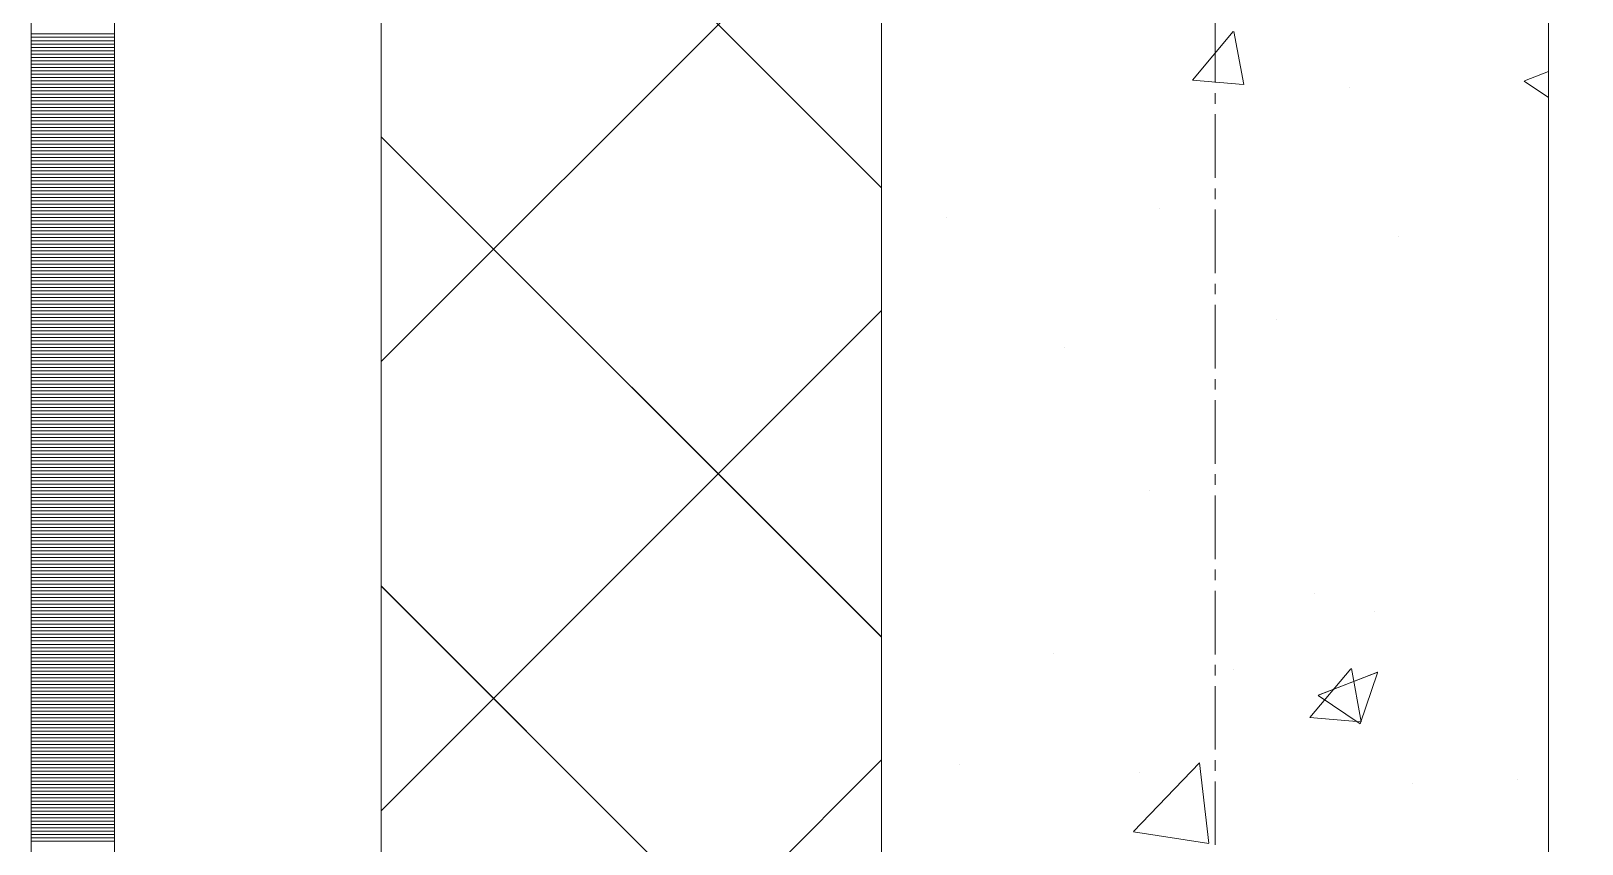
# Model space of a CAD drawing. Header units: millimetres. Extents: x 470010 to 1231400, y -134005 to 421770.
# Drawn here: x 672518.6 to 672983.6, y -53817.4 to -53573.6 of the extents above; entities that cross this region are included whole.
import ezdxf
from ezdxf.enums import TextEntityAlignment as Align

# ---------------------------------------------------------------- set-up
doc = ezdxf.new("R2010")
doc.units = ezdxf.units.MM
doc.linetypes.add('CENTER2', pattern=[28.575, 19.05, -3.175, 3.175, -3.175])
doc.linetypes.add('DASHED', pattern=[19.05, 12.7, -6.35])
doc.layers.get('Defpoints').update_dxf_attribs({"color": 140})
doc.layers.add('АР_Делит', color=120, linetype='Continuous', lineweight=0, plot=False)
for name, color, linetype, lineweight in [('АР_Стены ПЕНОблок', 52, 'Continuous', 20), ('АР_Тонкая', 254, 'Continuous', 5), ('АР_Утеплитель', 31, 'Continuous', 0), ('АР_Штриховка', 8, 'Continuous', 0)]:
    doc.layers.add(name, color=color, linetype=linetype, lineweight=lineweight)
doc.layers.add('РД_Оси_100', color=7, linetype='Continuous', lineweight=0, true_color=0x525252)
doc.styles.add('style1', font='ARIALN.TTF')

# ---------------------------------------------------------------- blocks, each defined once
blk = doc.blocks.new('СОШ_2200_АР_ОСИ_М100_28.05.24')
at = {"layer": 'АР_Делит', "color": 251, "linetype": 'DASHED', "true_color": 0x636466}
blk.add_lwpolyline([(114955, 135155), (114955, -355), (93595.036, -355), (93595.036, 13855), (94145, 13855), (94145, 68320), (66055, 68320), (66055, 13857.73), (83455, 13857.73), (83455, -355), (45245, -355), (45245, 13145), (44695, 13145), (44695, 26755), (45245, 26755), (45245, 68320), (20455, 68320), (20455, 26755), (27955, 26755), (27955, 13145), (-355, 13145), (-355, 100855)], dxfattribs=at)
at = {"layer": 'РД_Оси_100', "color": 251, "linetype": 'CENTER2', "true_color": 0x636466}
blk.add_line((0, -6155), (0, 139938.679), dxfattribs=at)
blk = doc.blocks.new('A$C9108343f')
at = {"layer": 'АР_Стены ПЕНОблок', "color": 18, "linetype": 'Continuous', "lineweight": 20, "true_color": 0x000000}
for p, q in [((7054.96, 97555), (7054.96, 21355)), ((7254.96, 21355), (7254.96, 97555))]:
    blk.add_line(p, q, dxfattribs=at)
at = {"layer": 'АР_Тонкая', "color": 18, "linetype": 'Continuous', "lineweight": 5, "true_color": 0x000000}
for p, q in [((6799.96, 97555), (6799.96, 21355)), ((6824.96, 97555), (6824.96, 21355)), ((6824.96, 21355), (6824.96, 97555)), ((6904.96, 21355), (6904.96, 97555))]:
    blk.add_line(p, q, dxfattribs=at)
at = {"layer": 'АР_Утеплитель', "color": 18, "linetype": 'Continuous', "lineweight": 0, "true_color": 0x000000}
for p, q in [((6904.96, 97555), (6904.96, 21355)), ((7054.96, 21355), (7054.96, 97555))]:
    blk.add_line(p, q, dxfattribs=at)
at = {"layer": 'АР_Штриховка', "color": 18, "linetype": 'Continuous', "lineweight": 0, "true_color": 0x000000}
for p, q in [((7054.96, 46745.65), (6904.96, 46895.65)), ((6904.96, 46693.52), (7054.96, 46843.52)), ((6799.96, 46791.75), (6824.96, 46791.75)), ((6799.96, 46790.75), (6824.96, 46790.75)), ((6799.96, 46789.75), (6824.96, 46789.75)), ((6799.96, 46788.75), (6824.96, 46788.75)), ((7148.17, 46777.91), (7160.41, 46792.51)), ((7163.54, 46776.62), (7160.6, 46792.54)), ((6799.96, 46787.75), (6824.96, 46787.75)), ((6799.96, 46786.75), (6824.96, 46786.75)), ((6799.96, 46785.75), (6824.96, 46785.75)), ((6799.96, 46784.75), (6824.96, 46784.75)), ((6799.96, 46783.75), (6824.96, 46783.75)), ((6799.96, 46782.75), (6824.96, 46782.75)), ((6799.96, 46781.75), (6824.96, 46781.75)), ((6799.96, 46780.75), (6824.96, 46780.75)), ((6799.96, 46779.75), (6824.96, 46779.75)), ((7247.72, 46777.72), (7254.96, 46780.5)), ((6799.96, 46778.75), (6824.96, 46778.75)), ((6799.96, 46777.75), (6824.96, 46777.75)), ((6799.96, 46776.75), (6824.96, 46776.75)), ((6799.96, 46775.75), (6824.96, 46775.75)), ((6799.96, 46774.75), (6824.96, 46774.75)), ((7148.17, 46777.91), (7163.35, 46776.58)), ((7195.39, 46775.67), (7195.39, 46775.67)), ((7247.66, 46777.59), (7254.96, 46772.66)), ((6799.96, 46773.75), (6824.96, 46773.75)), ((6799.96, 46772.75), (6824.96, 46772.75)), ((6799.96, 46771.75), (6824.96, 46771.75)), ((6799.96, 46770.75), (6824.96, 46770.75)), ((6799.96, 46769.75), (6824.96, 46769.75)), ((6799.96, 46768.75), (6824.96, 46768.75)), ((6799.96, 46767.75), (6824.96, 46767.75)), ((6799.96, 46766.75), (6824.96, 46766.75)), ((6799.96, 46765.75), (6824.96, 46765.75)), ((6799.96, 46764.75), (6824.96, 46764.75)), ((6799.96, 46763.75), (6824.96, 46763.75)), ((6799.96, 46762.75), (6824.96, 46762.75)), ((6799.96, 46761.75), (6824.96, 46761.75)), ((6799.96, 46760.75), (6824.96, 46760.75)), ((7054.96, 46610.95), (6904.96, 46760.95)), ((6799.96, 46759.75), (6824.96, 46759.75)), ((6799.96, 46758.75), (6824.96, 46758.75)), ((6799.96, 46757.75), (6824.96, 46757.75)), ((6799.96, 46756.75), (6824.96, 46756.75)), ((6799.96, 46755.75), (6824.96, 46755.75)), ((6799.96, 46754.75), (6824.96, 46754.75)), ((6799.96, 46753.75), (6824.96, 46753.75)), ((6799.96, 46752.75), (6824.96, 46752.75)), ((6799.96, 46751.75), (6824.96, 46751.75)), ((6799.96, 46750.75), (6824.96, 46750.75)), ((6799.96, 46749.75), (6824.96, 46749.75)), ((6799.96, 46748.75), (6824.96, 46748.75)), ((6799.96, 46747.75), (6824.96, 46747.75)), ((6799.96, 46746.75), (6824.96, 46746.75)), ((6799.96, 46745.75), (6824.96, 46745.75)), ((6799.96, 46744.75), (6824.96, 46744.75)), ((6799.96, 46743.75), (6824.96, 46743.75)), ((6799.96, 46742.75), (6824.96, 46742.75)), ((6799.96, 46741.75), (6824.96, 46741.75)), ((6799.96, 46740.75), (6824.96, 46740.75)), ((6799.96, 46739.75), (6824.96, 46739.75)), ((6799.96, 46738.75), (6824.96, 46738.75)), ((6799.96, 46737.75), (6824.96, 46737.75)), ((7138.4, 46739.33), (7138.4, 46739.33)), ((6799.96, 46736.75), (6824.96, 46736.75)), ((6799.96, 46735.75), (6824.96, 46735.75)), ((6799.96, 46734.75), (6824.96, 46734.75)), ((6799.96, 46733.75), (6824.96, 46733.75)), ((6799.96, 46732.75), (6824.96, 46732.75)), ((7074.34, 46736.74), (7074.34, 46736.74)), ((6799.96, 46731.75), (6824.96, 46731.75)), ((6799.96, 46730.75), (6824.96, 46730.75)), ((6799.96, 46729.75), (6824.96, 46729.75)), ((6799.96, 46728.75), (6824.96, 46728.75)), ((6799.96, 46727.75), (6824.96, 46727.75)), ((7209.94, 46731.01), (7209.94, 46731.01)), ((6799.96, 46726.75), (6824.96, 46726.75)), ((6799.96, 46725.75), (6824.96, 46725.75)), ((6799.96, 46724.75), (6824.96, 46724.75)), ((6799.96, 46723.75), (6824.96, 46723.75)), ((6799.96, 46722.75), (6824.96, 46722.75)), ((6799.96, 46721.75), (6824.96, 46721.75)), ((6799.96, 46720.75), (6824.96, 46720.75)), ((6799.96, 46719.75), (6824.96, 46719.75)), ((6799.96, 46718.75), (6824.96, 46718.75)), ((6799.96, 46717.75), (6824.96, 46717.75)), ((6799.96, 46716.75), (6824.96, 46716.75)), ((6799.96, 46715.75), (6824.96, 46715.75)), ((6799.96, 46714.75), (6824.96, 46714.75)), ((6799.96, 46713.75), (6824.96, 46713.75)), ((6799.96, 46712.75), (6824.96, 46712.75)), ((6799.96, 46711.75), (6824.96, 46711.75)), ((6799.96, 46710.75), (6824.96, 46710.75)), ((6799.96, 46709.75), (6824.96, 46709.75)), ((6799.96, 46708.75), (6824.96, 46708.75)), ((6799.96, 46707.75), (6824.96, 46707.75)), ((6799.96, 46706.75), (6824.96, 46706.75)), ((6799.96, 46705.75), (6824.96, 46705.75)), ((6799.96, 46704.75), (6824.96, 46704.75)), ((6904.96, 46558.81), (7054.96, 46708.81)), ((7173.31, 46706.23), (7173.31, 46706.23)), ((6799.96, 46703.75), (6824.96, 46703.75)), ((6799.96, 46702.75), (6824.96, 46702.75)), ((6799.96, 46701.75), (6824.96, 46701.75)), ((6799.96, 46700.75), (6824.96, 46700.75)), ((6799.96, 46699.75), (6824.96, 46699.75)), ((6799.96, 46698.75), (6824.96, 46698.75)), ((6799.96, 46697.75), (6824.96, 46697.75)), ((6799.96, 46696.75), (6824.96, 46696.75)), ((6799.96, 46695.75), (6824.96, 46695.75)), ((7109.72, 46697.86), (7109.72, 46697.86)), ((6799.96, 46694.75), (6824.96, 46694.75)), ((6799.96, 46693.75), (6824.96, 46693.75)), ((6799.96, 46692.75), (6824.96, 46692.75)), ((6799.96, 46691.75), (6824.96, 46691.75)), ((6799.96, 46690.75), (6824.96, 46690.75)), ((6799.96, 46689.75), (6824.96, 46689.75)), ((6799.96, 46688.75), (6824.96, 46688.75)), ((6799.96, 46687.75), (6824.96, 46687.75)), ((6799.96, 46686.75), (6824.96, 46686.75)), ((6799.96, 46685.75), (6824.96, 46685.75)), ((6799.96, 46684.75), (6824.96, 46684.75)), ((6799.96, 46683.75), (6824.96, 46683.75)), ((6799.96, 46682.75), (6824.96, 46682.75)), ((6799.96, 46681.75), (6824.96, 46681.75)), ((6799.96, 46680.75), (6824.96, 46680.75)), ((6799.96, 46679.75), (6824.96, 46679.75)), ((6799.96, 46678.75), (6824.96, 46678.75)), ((6799.96, 46677.75), (6824.96, 46677.75)), ((6799.96, 46676.75), (6824.96, 46676.75)), ((6799.96, 46675.75), (6824.96, 46675.75)), ((6799.96, 46674.75), (6824.96, 46674.75)), ((6799.96, 46673.75), (6824.96, 46673.75)), ((6799.96, 46672.75), (6824.96, 46672.75)), ((6799.96, 46671.75), (6824.96, 46671.75)), ((6799.96, 46670.75), (6824.96, 46670.75)), ((6799.96, 46669.75), (6824.96, 46669.75)), ((6799.96, 46668.75), (6824.96, 46668.75)), ((6799.96, 46667.75), (6824.96, 46667.75)), ((6799.96, 46666.75), (6824.96, 46666.75)), ((6799.96, 46665.75), (6824.96, 46665.75)), ((6799.96, 46664.75), (6824.96, 46664.75)), ((6799.96, 46663.75), (6824.96, 46663.75)), ((6799.96, 46662.75), (6824.96, 46662.75)), ((6799.96, 46661.75), (6824.96, 46661.75)), ((6799.96, 46660.75), (6824.96, 46660.75)), ((6799.96, 46659.75), (6824.96, 46659.75)), ((6799.96, 46658.75), (6824.96, 46658.75)), ((6799.96, 46657.75), (6824.96, 46657.75)), ((6799.96, 46656.75), (6824.96, 46656.75)), ((6799.96, 46655.75), (6824.96, 46655.75)), ((6799.96, 46654.75), (6824.96, 46654.75)), ((6799.96, 46653.75), (6824.96, 46653.75)), ((7135.32, 46654.78), (7135.32, 46654.78)), ((6799.96, 46652.75), (6824.96, 46652.75)), ((6799.96, 46651.75), (6824.96, 46651.75)), ((6799.96, 46650.75), (6824.96, 46650.75)), ((6799.96, 46649.75), (6824.96, 46649.75)), ((6799.96, 46648.75), (6824.96, 46648.75)), ((6799.96, 46647.75), (6824.96, 46647.75)), ((6799.96, 46646.75), (6824.96, 46646.75)), ((6799.96, 46645.75), (6824.96, 46645.75)), ((6799.96, 46644.75), (6824.96, 46644.75)), ((6799.96, 46643.75), (6824.96, 46643.75)), ((6799.96, 46642.75), (6824.96, 46642.75)), ((6799.96, 46641.75), (6824.96, 46641.75)), ((6799.96, 46640.75), (6824.96, 46640.75)), ((6799.96, 46639.75), (6824.96, 46639.75)), ((6799.96, 46638.75), (6824.96, 46638.75)), ((6799.96, 46637.75), (6824.96, 46637.75)), ((6799.96, 46636.75), (6824.96, 46636.75)), ((6799.96, 46635.75), (6824.96, 46635.75)), ((6799.96, 46634.75), (6824.96, 46634.75)), ((6799.96, 46633.75), (6824.96, 46633.75)), ((6799.96, 46632.75), (6824.96, 46632.75)), ((6799.96, 46631.75), (6824.96, 46631.75)), ((6799.96, 46630.75), (6824.96, 46630.75)), ((6799.96, 46629.75), (6824.96, 46629.75)), ((6799.96, 46628.75), (6824.96, 46628.75)), ((6799.96, 46627.75), (6824.96, 46627.75)), ((6799.96, 46626.75), (6824.96, 46626.75)), ((6799.96, 46625.75), (6824.96, 46625.75)), ((7054.96, 46476.24), (6904.96, 46626.24)), ((6799.96, 46624.75), (6824.96, 46624.75)), ((6799.96, 46623.75), (6824.96, 46623.75)), ((6799.96, 46622.75), (6824.96, 46622.75)), ((6799.96, 46621.75), (6824.96, 46621.75)), ((6799.96, 46620.75), (6824.96, 46620.75)), ((7184.91, 46624.11), (7184.91, 46624.11)), ((6799.96, 46619.75), (6824.96, 46619.75)), ((6799.96, 46618.75), (6824.96, 46618.75)), ((6799.96, 46617.75), (6824.96, 46617.75)), ((6799.96, 46616.75), (6824.96, 46616.75)), ((7202.68, 46618.72), (7202.68, 46618.72)), ((6799.96, 46615.75), (6824.96, 46615.75)), ((6799.96, 46614.75), (6824.96, 46614.75)), ((6799.96, 46613.75), (6824.96, 46613.75)), ((6799.96, 46612.75), (6824.96, 46612.75)), ((6799.96, 46611.75), (6824.96, 46611.75)), ((6799.96, 46610.75), (6824.96, 46610.75)), ((6799.96, 46609.75), (6824.96, 46609.75)), ((6799.96, 46608.75), (6824.96, 46608.75)), ((6799.96, 46607.75), (6824.96, 46607.75)), ((6799.96, 46606.75), (6824.96, 46606.75)), ((6799.96, 46605.75), (6824.96, 46605.75)), ((6799.96, 46604.75), (6824.96, 46604.75)), ((6799.96, 46603.75), (6824.96, 46603.75)), ((6799.96, 46602.75), (6824.96, 46602.75)), ((7106.49, 46606.05), (7106.49, 46606.05)), ((6799.96, 46601.75), (6824.96, 46601.75)), ((6799.96, 46600.75), (6824.96, 46600.75)), ((6799.96, 46599.75), (6824.96, 46599.75)), ((6799.96, 46598.75), (6824.96, 46598.75)), ((6799.96, 46597.75), (6824.96, 46597.75)), ((7160.47, 46601.22), (7160.47, 46601.22)), ((7183.41, 46586.86), (7195.66, 46601.45)), ((7185.91, 46593.53), (7203.7, 46600.36)), ((7198.78, 46585.56), (7195.84, 46601.48)), ((7198.5, 46584.87), (7203.65, 46600.22)), ((6799.96, 46596.75), (6824.96, 46596.75)), ((6799.96, 46595.75), (6824.96, 46595.75)), ((6799.96, 46594.75), (6824.96, 46594.75)), ((6799.96, 46593.75), (6824.96, 46593.75)), ((7185.85, 46593.4), (7198.49, 46584.88)), ((6799.96, 46592.75), (6824.96, 46592.75)), ((6799.96, 46591.75), (6824.96, 46591.75)), ((6799.96, 46590.75), (6824.96, 46590.75)), ((6799.96, 46589.75), (6824.96, 46589.75)), ((6799.96, 46588.75), (6824.96, 46588.75)), ((6799.96, 46587.75), (6824.96, 46587.75)), ((6799.96, 46586.75), (6824.96, 46586.75)), ((6799.96, 46585.75), (6824.96, 46585.75)), ((6799.96, 46584.75), (6824.96, 46584.75)), ((6799.96, 46583.75), (6824.96, 46583.75)), ((7183.41, 46586.85), (7198.59, 46585.52)), ((6799.96, 46582.75), (6824.96, 46582.75)), ((6799.96, 46581.75), (6824.96, 46581.75)), ((6799.96, 46580.75), (6824.96, 46580.75)), ((6799.96, 46579.75), (6824.96, 46579.75)), ((6799.96, 46578.75), (6824.96, 46578.75)), ((6799.96, 46577.75), (6824.96, 46577.75)), ((6799.96, 46576.75), (6824.96, 46576.75)), ((6799.96, 46575.75), (6824.96, 46575.75)), ((6799.96, 46574.75), (6824.96, 46574.75)), ((6799.96, 46573.75), (6824.96, 46573.75)), ((6799.96, 46572.75), (6824.96, 46572.75)), ((6799.96, 46571.75), (6824.96, 46571.75)), ((6799.96, 46570.75), (6824.96, 46570.75)), ((6799.96, 46569.75), (6824.96, 46569.75)), ((6904.96, 46424.11), (7054.96, 46574.11)), ((7078.44, 46572.83), (7078.44, 46572.83)), ((7130.46, 46552.62), (7150.24, 46573.23)), ((7132.23, 46570.22), (7132.23, 46570.22)), ((7153.1, 46549.12), (7150.29, 46573.24)), ((6799.96, 46568.75), (6824.96, 46568.75)), ((6799.96, 46567.75), (6824.96, 46567.75)), ((6799.96, 46566.75), (6824.96, 46566.75)), ((6799.96, 46565.75), (6824.96, 46565.75)), ((7214.03, 46567.1), (7214.03, 46567.1)), ((7245.77, 46568.34), (7245.77, 46568.34)), ((6799.96, 46564.75), (6824.96, 46564.75)), ((6799.96, 46563.75), (6824.96, 46563.75)), ((6799.96, 46562.75), (6824.96, 46562.75)), ((6799.96, 46561.75), (6824.96, 46561.75)), ((6799.96, 46560.75), (6824.96, 46560.75)), ((6799.96, 46559.75), (6824.96, 46559.75)), ((6799.96, 46558.75), (6824.96, 46558.75)), ((6799.96, 46557.75), (6824.96, 46557.75)), ((6799.96, 46556.75), (6824.96, 46556.75)), ((6799.96, 46555.75), (6824.96, 46555.75)), ((6799.96, 46554.75), (6824.96, 46554.75)), ((6799.96, 46553.75), (6824.96, 46553.75)), ((6799.96, 46552.75), (6824.96, 46552.75)), ((6799.96, 46551.75), (6824.96, 46551.75)), ((7130.5, 46552.53), (7153.09, 46549.03)), ((6799.96, 46550.75), (6824.96, 46550.75)), ((6799.96, 46549.75), (6824.96, 46549.75))]:
    blk.add_line(p, q, dxfattribs=at)
at = {"layer": 'РД_Оси_100'}
blk.add_blockref('СОШ_2200_АР_ОСИ_М100_28.05.24', (7154.96, 6755), dxfattribs=at)
at = {"layer": 'Defpoints', "color": 18, "true_color": 0x000000, "style": 'style1'}
for p in [(143949.34, 316089.12), (143974.98, 281639.5), (143890.4, 273244.71), (143839.99, 264276.81), (143967.75, 254892.38), (12251.96, 104178.14), (12382.58, 96023.14)]:
    blk.add_attdef('АР-ПОМЕЩЕНИЕ:НАИМЕНОВАНИЕ', text='', height=100, dxfattribs=at).set_placement(p, align=Align.MIDDLE)
at = {"layer": 'Defpoints', "color": 18, "true_color": 0x000000, "style": 'style1', "flags": 8}
for p in [(143951.3, 279099.09), (143848.34, 269251.11), (143875.33, 260094.25), (144049.74, 250824.7), (163419.28, 238153.36), (155897.46, 237965.97), (183037.2, 237965.97), (143342.94, 237876.19)]:
    blk.add_attdef('АР-ПОМЕЩЕНИЕ:НАИМЕНОВАНИЕ', text='', height=100, dxfattribs=at).set_placement(p, align=Align.MIDDLE)

msp = doc.modelspace()

# ---------------------------------------------------------------- linework, layer by layer
at = {"layer": 'АР_Стены ПЕНОблок', "color": 18, "linetype": 'Continuous', "lineweight": 20, "true_color": 0x000000}
for p, q in [((672773.57, -2811.242), (672773.57, -79011.242)), ((672973.57, -79011.242), (672973.57, -2811.242))]:
    msp.add_line(p, q, dxfattribs=at)
at = {"layer": 'АР_Тонкая', "color": 18, "linetype": 'Continuous', "lineweight": 5, "true_color": 0x000000}
for p, q in [((672518.57, -2811.242), (672518.57, -79011.242)), ((672543.57, -2811.242), (672543.57, -79011.242)), ((672543.57, -79011.242), (672543.57, -2811.242)), ((672623.57, -79011.242), (672623.57, -2811.242))]:
    msp.add_line(p, q, dxfattribs=at)
at = {"layer": 'АР_Утеплитель', "color": 18, "linetype": 'Continuous', "lineweight": 0, "true_color": 0x000000}
for p, q in [((672623.57, -2811.242), (672623.57, -79011.242)), ((672773.57, -79011.242), (672773.57, -2811.242))]:
    msp.add_line(p, q, dxfattribs=at)
at = {"layer": 'АР_Штриховка', "color": 18, "linetype": 'Continuous', "lineweight": 0, "true_color": 0x000000}
for p, q in [((672773.57, -53620.59), (672623.57, -53470.59)), ((672623.57, -53672.727), (672773.57, -53522.727)), ((672518.57, -53574.492), (672543.57, -53574.492)), ((672518.57, -53575.492), (672543.57, -53575.492)), ((672518.57, -53576.492), (672543.57, -53576.492)), ((672866.779, -53588.329), (672879.025, -53573.735)), ((672882.148, -53589.627), (672879.211, -53573.705)), ((672518.57, -53577.492), (672543.57, -53577.492)), ((672518.57, -53578.492), (672543.57, -53578.492)), ((672518.57, -53579.492), (672543.57, -53579.492)), ((672518.57, -53580.492), (672543.57, -53580.492)), ((672518.57, -53581.492), (672543.57, -53581.492)), ((672518.57, -53582.492), (672543.57, -53582.492)), ((672518.57, -53583.492), (672543.57, -53583.492)), ((672518.57, -53584.492), (672543.57, -53584.492)), ((672518.57, -53585.492), (672543.57, -53585.492)), ((672966.329, -53588.52), (672973.57, -53585.741)), ((672518.57, -53586.492), (672543.57, -53586.492)), ((672518.57, -53587.492), (672543.57, -53587.492)), ((672518.57, -53588.492), (672543.57, -53588.492)), ((672518.57, -53589.492), (672543.57, -53589.492)), ((672518.57, -53590.492), (672543.57, -53590.492)), ((672866.779, -53588.333), (672881.961, -53589.661)), ((672966.268, -53588.656), (672973.57, -53593.581)), ((672518.57, -53591.492), (672543.57, -53591.492)), ((672518.57, -53592.492), (672543.57, -53592.492)), ((672518.57, -53593.492), (672543.57, -53593.492)), ((672518.57, -53594.492), (672543.57, -53594.492)), ((672518.57, -53595.492), (672543.57, -53595.492)), ((672518.57, -53596.492), (672543.57, -53596.492)), ((672518.57, -53597.492), (672543.57, -53597.492)), ((672518.57, -53598.492), (672543.57, -53598.492)), ((672518.57, -53599.492), (672543.57, -53599.492)), ((672518.57, -53600.492), (672543.57, -53600.492)), ((672518.57, -53601.492), (672543.57, -53601.492)), ((672518.57, -53602.492), (672543.57, -53602.492)), ((672518.57, -53603.492), (672543.57, -53603.492)), ((672518.57, -53604.492), (672543.57, -53604.492)), ((672518.57, -53605.492), (672543.57, -53605.492)), ((672518.57, -53606.492), (672543.57, -53606.492)), ((672518.57, -53607.492), (672543.57, -53607.492)), ((672518.57, -53608.492), (672543.57, -53608.492)), ((672518.57, -53609.492), (672543.57, -53609.492)), ((672773.57, -53755.294), (672623.57, -53605.294)), ((672518.57, -53610.492), (672543.57, -53610.492)), ((672518.57, -53611.492), (672543.57, -53611.492)), ((672518.57, -53612.492), (672543.57, -53612.492)), ((672518.57, -53613.492), (672543.57, -53613.492)), ((672518.57, -53614.492), (672543.57, -53614.492)), ((672518.57, -53615.492), (672543.57, -53615.492)), ((672518.57, -53616.492), (672543.57, -53616.492)), ((672518.57, -53617.492), (672543.57, -53617.492)), ((672518.57, -53618.492), (672543.57, -53618.492)), ((672518.57, -53619.492), (672543.57, -53619.492)), ((672518.57, -53620.492), (672543.57, -53620.492)), ((672518.57, -53621.492), (672543.57, -53621.492)), ((672518.57, -53622.492), (672543.57, -53622.492)), ((672518.57, -53623.492), (672543.57, -53623.492)), ((672518.57, -53624.492), (672543.57, -53624.492)), ((672518.57, -53625.492), (672543.57, -53625.492)), ((672518.57, -53626.492), (672543.57, -53626.492)), ((672518.57, -53627.492), (672543.57, -53627.492)), ((672518.57, -53628.492), (672543.57, -53628.492)), ((672518.57, -53629.492), (672543.57, -53629.492)), ((672518.57, -53630.492), (672543.57, -53630.492)), ((672518.57, -53631.492), (672543.57, -53631.492)), ((672518.57, -53632.492), (672543.57, -53632.492)), ((672518.57, -53633.492), (672543.57, -53633.492)), ((672518.57, -53634.492), (672543.57, -53634.492)), ((672518.57, -53635.492), (672543.57, -53635.492)), ((672518.57, -53636.492), (672543.57, -53636.492)), ((672518.57, -53637.492), (672543.57, -53637.492)), ((672518.57, -53638.492), (672543.57, -53638.492)), ((672518.57, -53639.492), (672543.57, -53639.492)), ((672518.57, -53640.492), (672543.57, -53640.492)), ((672518.57, -53641.492), (672543.57, -53641.492)), ((672518.57, -53642.492), (672543.57, -53642.492)), ((672518.57, -53643.492), (672543.57, -53643.492)), ((672518.57, -53644.492), (672543.57, -53644.492)), ((672518.57, -53645.492), (672543.57, -53645.492)), ((672518.57, -53646.492), (672543.57, -53646.492)), ((672518.57, -53647.492), (672543.57, -53647.492)), ((672518.57, -53648.492), (672543.57, -53648.492)), ((672518.57, -53649.492), (672543.57, -53649.492)), ((672518.57, -53650.492), (672543.57, -53650.492)), ((672518.57, -53651.492), (672543.57, -53651.492)), ((672518.57, -53652.492), (672543.57, -53652.492)), ((672518.57, -53653.492), (672543.57, -53653.492)), ((672518.57, -53654.492), (672543.57, -53654.492)), ((672518.57, -53655.492), (672543.57, -53655.492)), ((672518.57, -53656.492), (672543.57, -53656.492)), ((672518.57, -53657.492), (672543.57, -53657.492)), ((672518.57, -53658.492), (672543.57, -53658.492)), ((672518.57, -53659.492), (672543.57, -53659.492)), ((672518.57, -53660.492), (672543.57, -53660.492)), ((672623.57, -53807.431), (672773.57, -53657.431)), ((672518.57, -53661.492), (672543.57, -53661.492)), ((672518.57, -53662.492), (672543.57, -53662.492)), ((672518.57, -53663.492), (672543.57, -53663.492)), ((672518.57, -53664.492), (672543.57, -53664.492)), ((672518.57, -53665.492), (672543.57, -53665.492)), ((672518.57, -53666.492), (672543.57, -53666.492)), ((672518.57, -53667.492), (672543.57, -53667.492)), ((672518.57, -53668.492), (672543.57, -53668.492)), ((672518.57, -53669.492), (672543.57, -53669.492)), ((672518.57, -53670.492), (672543.57, -53670.492)), ((672518.57, -53671.492), (672543.57, -53671.492)), ((672518.57, -53672.492), (672543.57, -53672.492)), ((672518.57, -53673.492), (672543.57, -53673.492)), ((672518.57, -53674.492), (672543.57, -53674.492)), ((672518.57, -53675.492), (672543.57, -53675.492)), ((672518.57, -53676.492), (672543.57, -53676.492)), ((672518.57, -53677.492), (672543.57, -53677.492)), ((672518.57, -53678.492), (672543.57, -53678.492)), ((672518.57, -53679.492), (672543.57, -53679.492)), ((672518.57, -53680.492), (672543.57, -53680.492)), ((672518.57, -53681.492), (672543.57, -53681.492)), ((672518.57, -53682.492), (672543.57, -53682.492)), ((672518.57, -53683.492), (672543.57, -53683.492)), ((672518.57, -53684.492), (672543.57, -53684.492)), ((672518.57, -53685.492), (672543.57, -53685.492)), ((672518.57, -53686.492), (672543.57, -53686.492)), ((672518.57, -53687.492), (672543.57, -53687.492)), ((672518.57, -53688.492), (672543.57, -53688.492)), ((672518.57, -53689.492), (672543.57, -53689.492)), ((672518.57, -53690.492), (672543.57, -53690.492)), ((672518.57, -53691.492), (672543.57, -53691.492)), ((672518.57, -53692.492), (672543.57, -53692.492)), ((672518.57, -53693.492), (672543.57, -53693.492)), ((672518.57, -53694.492), (672543.57, -53694.492)), ((672518.57, -53695.492), (672543.57, -53695.492)), ((672518.57, -53696.492), (672543.57, -53696.492)), ((672518.57, -53697.492), (672543.57, -53697.492)), ((672518.57, -53698.492), (672543.57, -53698.492)), ((672518.57, -53699.492), (672543.57, -53699.492)), ((672518.57, -53700.492), (672543.57, -53700.492)), ((672518.57, -53701.492), (672543.57, -53701.492)), ((672518.57, -53702.492), (672543.57, -53702.492)), ((672518.57, -53703.492), (672543.57, -53703.492)), ((672518.57, -53704.492), (672543.57, -53704.492)), ((672518.57, -53705.492), (672543.57, -53705.492)), ((672518.57, -53706.492), (672543.57, -53706.492)), ((672518.57, -53707.492), (672543.57, -53707.492)), ((672518.57, -53708.492), (672543.57, -53708.492)), ((672518.57, -53709.492), (672543.57, -53709.492)), ((672518.57, -53710.492), (672543.57, -53710.492)), ((672518.57, -53711.492), (672543.57, -53711.492)), ((672518.57, -53712.492), (672543.57, -53712.492)), ((672518.57, -53713.492), (672543.57, -53713.492)), ((672518.57, -53714.492), (672543.57, -53714.492)), ((672518.57, -53715.492), (672543.57, -53715.492)), ((672518.57, -53716.492), (672543.57, -53716.492)), ((672518.57, -53717.492), (672543.57, -53717.492)), ((672518.57, -53718.492), (672543.57, -53718.492)), ((672518.57, -53719.492), (672543.57, -53719.492)), ((672518.57, -53720.492), (672543.57, -53720.492)), ((672518.57, -53721.492), (672543.57, -53721.492)), ((672518.57, -53722.492), (672543.57, -53722.492)), ((672518.57, -53723.492), (672543.57, -53723.492)), ((672518.57, -53724.492), (672543.57, -53724.492)), ((672518.57, -53725.492), (672543.57, -53725.492)), ((672518.57, -53726.492), (672543.57, -53726.492)), ((672518.57, -53727.492), (672543.57, -53727.492)), ((672518.57, -53728.492), (672543.57, -53728.492)), ((672518.57, -53729.492), (672543.57, -53729.492)), ((672518.57, -53730.492), (672543.57, -53730.492)), ((672518.57, -53731.492), (672543.57, -53731.492)), ((672518.57, -53732.492), (672543.57, -53732.492)), ((672518.57, -53733.492), (672543.57, -53733.492)), ((672518.57, -53734.492), (672543.57, -53734.492)), ((672518.57, -53735.492), (672543.57, -53735.492)), ((672518.57, -53736.492), (672543.57, -53736.492)), ((672518.57, -53737.492), (672543.57, -53737.492)), ((672518.57, -53738.492), (672543.57, -53738.492)), ((672518.57, -53739.492), (672543.57, -53739.492)), ((672518.57, -53740.492), (672543.57, -53740.492)), ((672518.57, -53741.492), (672543.57, -53741.492)), ((672518.57, -53742.492), (672543.57, -53742.492)), ((672518.57, -53743.492), (672543.57, -53743.492)), ((672773.57, -53889.998), (672623.57, -53739.998)), ((672518.57, -53744.492), (672543.57, -53744.492)), ((672518.57, -53745.492), (672543.57, -53745.492)), ((672518.57, -53746.492), (672543.57, -53746.492)), ((672518.57, -53747.492), (672543.57, -53747.492)), ((672518.57, -53748.492), (672543.57, -53748.492)), ((672518.57, -53749.492), (672543.57, -53749.492)), ((672518.57, -53750.492), (672543.57, -53750.492)), ((672518.57, -53751.492), (672543.57, -53751.492)), ((672518.57, -53752.492), (672543.57, -53752.492)), ((672518.57, -53753.492), (672543.57, -53753.492)), ((672518.57, -53754.492), (672543.57, -53754.492)), ((672518.57, -53755.492), (672543.57, -53755.492)), ((672518.57, -53756.492), (672543.57, -53756.492)), ((672518.57, -53757.492), (672543.57, -53757.492)), ((672518.57, -53758.492), (672543.57, -53758.492)), ((672518.57, -53759.492), (672543.57, -53759.492)), ((672518.57, -53760.492), (672543.57, -53760.492)), ((672518.57, -53761.492), (672543.57, -53761.492)), ((672518.57, -53762.492), (672543.57, -53762.492)), ((672518.57, -53763.492), (672543.57, -53763.492)), ((672518.57, -53764.492), (672543.57, -53764.492)), ((672518.57, -53765.492), (672543.57, -53765.492)), ((672518.57, -53766.492), (672543.57, -53766.492)), ((672518.57, -53767.492), (672543.57, -53767.492)), ((672902.023, -53779.385), (672914.268, -53764.792)), ((672904.527, -53772.709), (672922.311, -53765.882)), ((672917.391, -53780.684), (672914.454, -53764.762)), ((672917.112, -53781.37), (672922.262, -53766.021)), ((672518.57, -53768.492), (672543.57, -53768.492)), ((672518.57, -53769.492), (672543.57, -53769.492)), ((672518.57, -53770.492), (672543.57, -53770.492)), ((672518.57, -53771.492), (672543.57, -53771.492)), ((672518.57, -53772.492), (672543.57, -53772.492)), ((672518.57, -53773.492), (672543.57, -53773.492)), ((672518.57, -53774.492), (672543.57, -53774.492)), ((672518.57, -53775.492), (672543.57, -53775.492)), ((672518.57, -53776.492), (672543.57, -53776.492)), ((672904.465, -53772.844), (672917.1, -53781.366)), ((672518.57, -53777.492), (672543.57, -53777.492)), ((672518.57, -53778.492), (672543.57, -53778.492)), ((672518.57, -53779.492), (672543.57, -53779.492)), ((672518.57, -53780.492), (672543.57, -53780.492)), ((672518.57, -53781.492), (672543.57, -53781.492)), ((672902.022, -53779.39), (672917.204, -53780.718)), ((672518.57, -53782.492), (672543.57, -53782.492)), ((672518.57, -53783.492), (672543.57, -53783.492)), ((672518.57, -53784.492), (672543.57, -53784.492)), ((672518.57, -53785.492), (672543.57, -53785.492)), ((672518.57, -53786.492), (672543.57, -53786.492)), ((672518.57, -53787.492), (672543.57, -53787.492)), ((672518.57, -53788.492), (672543.57, -53788.492)), ((672518.57, -53789.492), (672543.57, -53789.492)), ((672518.57, -53790.492), (672543.57, -53790.492)), ((672518.57, -53791.492), (672543.57, -53791.492)), ((672518.57, -53792.492), (672543.57, -53792.492)), ((672518.57, -53793.492), (672543.57, -53793.492)), ((672518.57, -53794.492), (672543.57, -53794.492)), ((672518.57, -53795.492), (672543.57, -53795.492)), ((672623.57, -53942.135), (672773.57, -53792.135)), ((672849.069, -53813.626), (672868.852, -53793.008)), ((672871.713, -53817.124), (672868.907, -53793.001)), ((672518.57, -53796.492), (672543.57, -53796.492)), ((672518.57, -53797.492), (672543.57, -53797.492)), ((672518.57, -53798.492), (672543.57, -53798.492)), ((672518.57, -53799.492), (672543.57, -53799.492)), ((672518.57, -53800.492), (672543.57, -53800.492)), ((672518.57, -53801.492), (672543.57, -53801.492)), ((672518.57, -53802.492), (672543.57, -53802.492)), ((672518.57, -53803.492), (672543.57, -53803.492)), ((672518.57, -53804.492), (672543.57, -53804.492)), ((672518.57, -53805.492), (672543.57, -53805.492)), ((672518.57, -53806.492), (672543.57, -53806.492)), ((672518.57, -53807.492), (672543.57, -53807.492)), ((672518.57, -53808.492), (672543.57, -53808.492)), ((672518.57, -53809.492), (672543.57, -53809.492)), ((672518.57, -53810.492), (672543.57, -53810.492)), ((672518.57, -53811.492), (672543.57, -53811.492)), ((672518.57, -53812.492), (672543.57, -53812.492)), ((672518.57, -53813.492), (672543.57, -53813.492)), ((672849.109, -53813.712), (672871.699, -53817.215)), ((672518.57, -53814.492), (672543.57, -53814.492)), ((672518.57, -53815.492), (672543.57, -53815.492)), ((672518.57, -53816.492), (672543.57, -53816.492))]:
    msp.add_line(p, q, dxfattribs=at)

# ---------------------------------------------------------------- block references
msp.add_blockref('A$C9108343f', (665718.612, -100366.242))
at = {"layer": 'РД_Оси_100'}
msp.add_blockref('СОШ_2200_АР_ОСИ_М100_28.05.24', (672873.57, -93611.242), dxfattribs=at)

doc.saveas('drawing.dxf')
